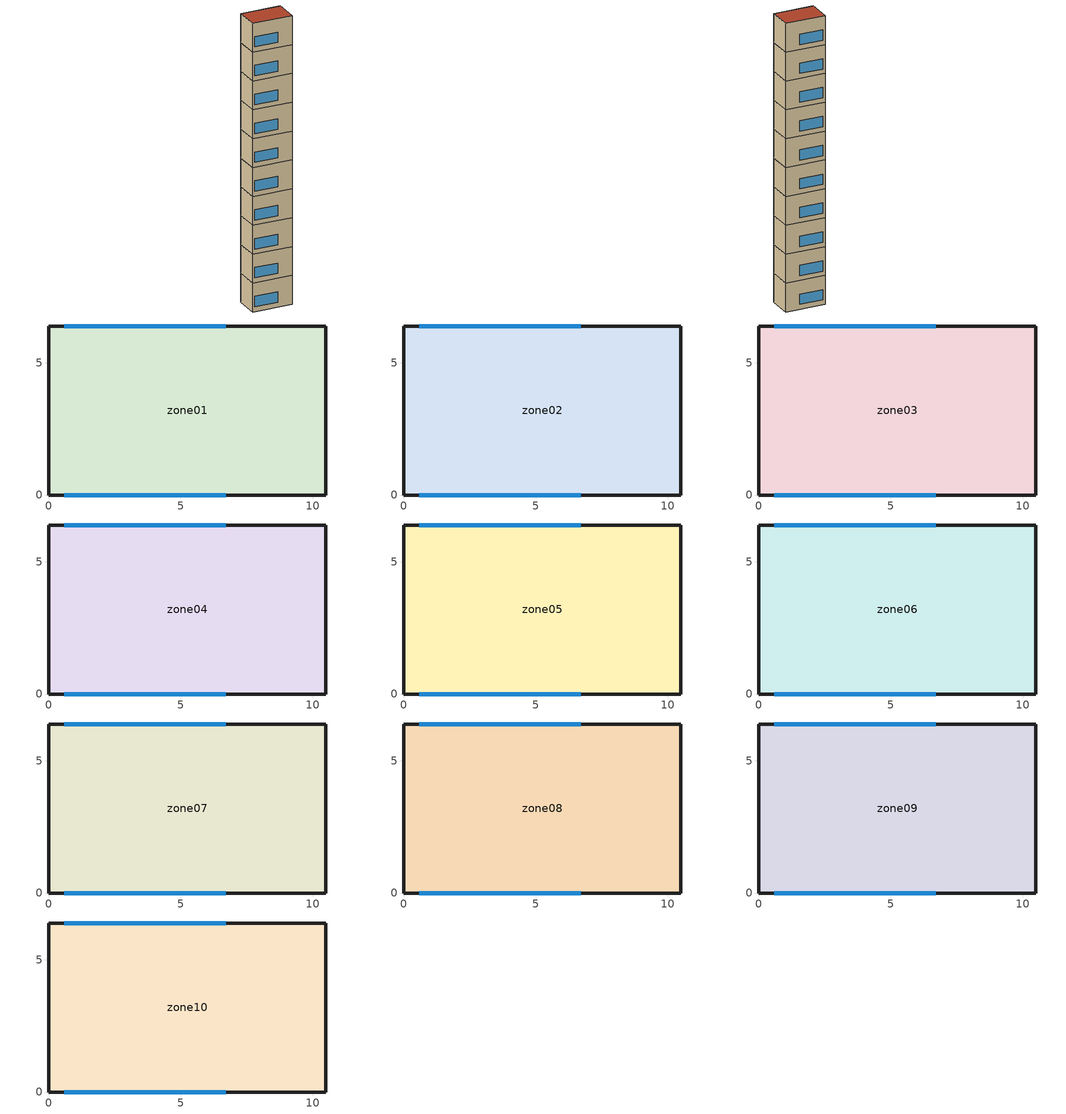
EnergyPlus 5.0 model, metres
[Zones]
zone01
 floor ground (GROUND_FLOOR): 10.5,6.4 10.5,0 0,0 0,6.4 z0
 wall outside (EXT_WALL): 10.5,0 10.5,6.4 0,6.4 0,0 10.5,0 z0:7.5
 window (EXT_WINDOW1): 0.6,0 6.7,0 / 6.7,6.4 0.6,6.4 z1.25:3.95
 ceiling to zone02 (ADJ_CEILING): 0,6.4 0,0 10.5,0 10.5,6.4 z7.5
zone02
 floor to zone01 (ADJ_CEILING): 10.5,6.4 10.5,0 0,0 0,6.4 z7.5
 wall outside (EXT_WALL): 10.5,0 10.5,6.4 0,6.4 0,0 10.5,0 z7.5:15
 window (EXT_WINDOW1): 0.6,0 6.7,0 / 6.7,6.4 0.6,6.4 z8.75:11.45
 ceiling to zone03 (ADJ_CEILING): 0,6.4 0,0 10.5,0 10.5,6.4 z15
zone03
 floor to zone02 (ADJ_CEILING): 10.5,6.4 10.5,0 0,0 0,6.4 z15
 wall outside (EXT_WALL): 10.5,0 10.5,6.4 0,6.4 0,0 10.5,0 z15:22.5
 window (EXT_WINDOW1): 0.6,0 6.7,0 / 6.7,6.4 0.6,6.4 z16.25:18.95
 ceiling to zone04 (ADJ_CEILING): 0,6.4 0,0 10.5,0 10.5,6.4 z22.5
zone04
 floor to zone03 (ADJ_CEILING): 10.5,6.4 10.5,0 0,0 0,6.4 z22.5
 wall outside (EXT_WALL): 10.5,0 10.5,6.4 0,6.4 0,0 10.5,0 z22.5:30
 window (EXT_WINDOW1): 0.6,0 6.7,0 / 6.7,6.4 0.6,6.4 z23.75:26.45
 ceiling to zone05 (ADJ_CEILING): 0,6.4 0,0 10.5,0 10.5,6.4 z30
zone05
 floor to zone04 (ADJ_CEILING): 10.5,6.4 10.5,0 0,0 0,6.4 z30
 wall outside (EXT_WALL): 10.5,0 10.5,6.4 0,6.4 0,0 10.5,0 z30:37.5
 window (EXT_WINDOW1): 0.6,0 6.7,0 / 6.7,6.4 0.6,6.4 z31.25:33.95
 ceiling to zone06 (ADJ_CEILING): 0,6.4 0,0 10.5,0 10.5,6.4 z37.5
zone06
 floor to zone05 (ADJ_CEILING): 10.5,6.4 10.5,0 0,0 0,6.4 z37.5
 wall outside (EXT_WALL): 10.5,0 10.5,6.4 0,6.4 0,0 10.5,0 z37.5:45
 window (EXT_WINDOW1): 0.6,0 6.7,0 / 6.7,6.4 0.6,6.4 z38.75:41.45
 ceiling to zone07 (ADJ_CEILING): 0,6.4 0,0 10.5,0 10.5,6.4 z45
zone07
 floor to zone06 (ADJ_CEILING): 10.5,6.4 10.5,0 0,0 0,6.4 z45
 wall outside (EXT_WALL): 10.5,0 10.5,6.4 0,6.4 0,0 10.5,0 z45:52.5
 window (EXT_WINDOW1): 0.6,0 6.7,0 / 6.7,6.4 0.6,6.4 z46.25:48.95
 ceiling to zone08 (ADJ_CEILING): 0,6.4 0,0 10.5,0 10.5,6.4 z52.5
zone08
 floor to zone07 (ADJ_CEILING): 10.5,6.4 10.5,0 0,0 0,6.4 z52.5
 wall outside (EXT_WALL): 10.5,0 10.5,6.4 0,6.4 0,0 10.5,0 z52.5:60
 window (EXT_WINDOW1): 0.6,0 6.7,0 / 6.7,6.4 0.6,6.4 z53.75:56.45
 ceiling to zone09 (ADJ_CEILING): 0,6.4 0,0 10.5,0 10.5,6.4 z60
zone09
 floor to zone08 (ADJ_CEILING): 10.5,6.4 10.5,0 0,0 0,6.4 z60
 wall outside (EXT_WALL): 10.5,0 10.5,6.4 0,6.4 0,0 10.5,0 z60:67.5
 window (EXT_WINDOW1): 0.6,0 6.7,0 / 6.7,6.4 0.6,6.4 z61.25:63.95
 ceiling to zone10 (ADJ_CEILING): 0,6.4 0,0 10.5,0 10.5,6.4 z67.5
zone10
 floor to zone09 (ADJ_CEILING): 10.5,6.4 10.5,0 0,0 0,6.4 z67.5
 wall outside (EXT_WALL): 10.5,0 10.5,6.4 0,6.4 0,0 10.5,0 z67.5:75
 window (EXT_WINDOW1): 0.6,0 6.7,0 / 6.7,6.4 0.6,6.4 z68.75:71.45
 roof outside (EXT_ROOF): 0,6.4 0,0 10.5,0 10.5,6.4 z75
[Building]
TRNSYS18: North Axis {deg}=0; Terrain=City; Loads Convergence Tolerance Value=0; Temperature Convergence Tolerance Value {deltaC}=0; Solar Distribution=FullInteriorAndExterior; Maximum Number of Warmup Days=0
[Site:Location]
not used: Latitude {deg}=0; Longitude {deg}=0; Time Zone {hr}=0; Elevation {m}=0
[Construction]
GROUND_FLOOR; EXT_WALL; EXT_ROOF; ADJ_CEILING; EXT_WINDOW1: 
[WindowProperty:ShadingControl]
ESHADE=0; ISHADE=INPUT 1*MAX_ISHADE : SHADECNTRL=ISHADE_INTERNAL
[SurfaceProperty:OtherSideCoefficients]
BOUNDARY=IDENTICAL; BOUNDARY=INPUT 1*TBOUNDARY; BOUNDARY=INPUT 1*TBOUNDARY_2; BOUNDARY=INPUT 1*TBOUNDARY_3; BOUNDARY=INPUT 1*TGROUND; BOUNDARY=20; BOUNDARY=15
[Zone] Multiplier=1
zone01; zone02; zone03; zone04; zone05; zone06; zone07; zone08; zone09; zone10
